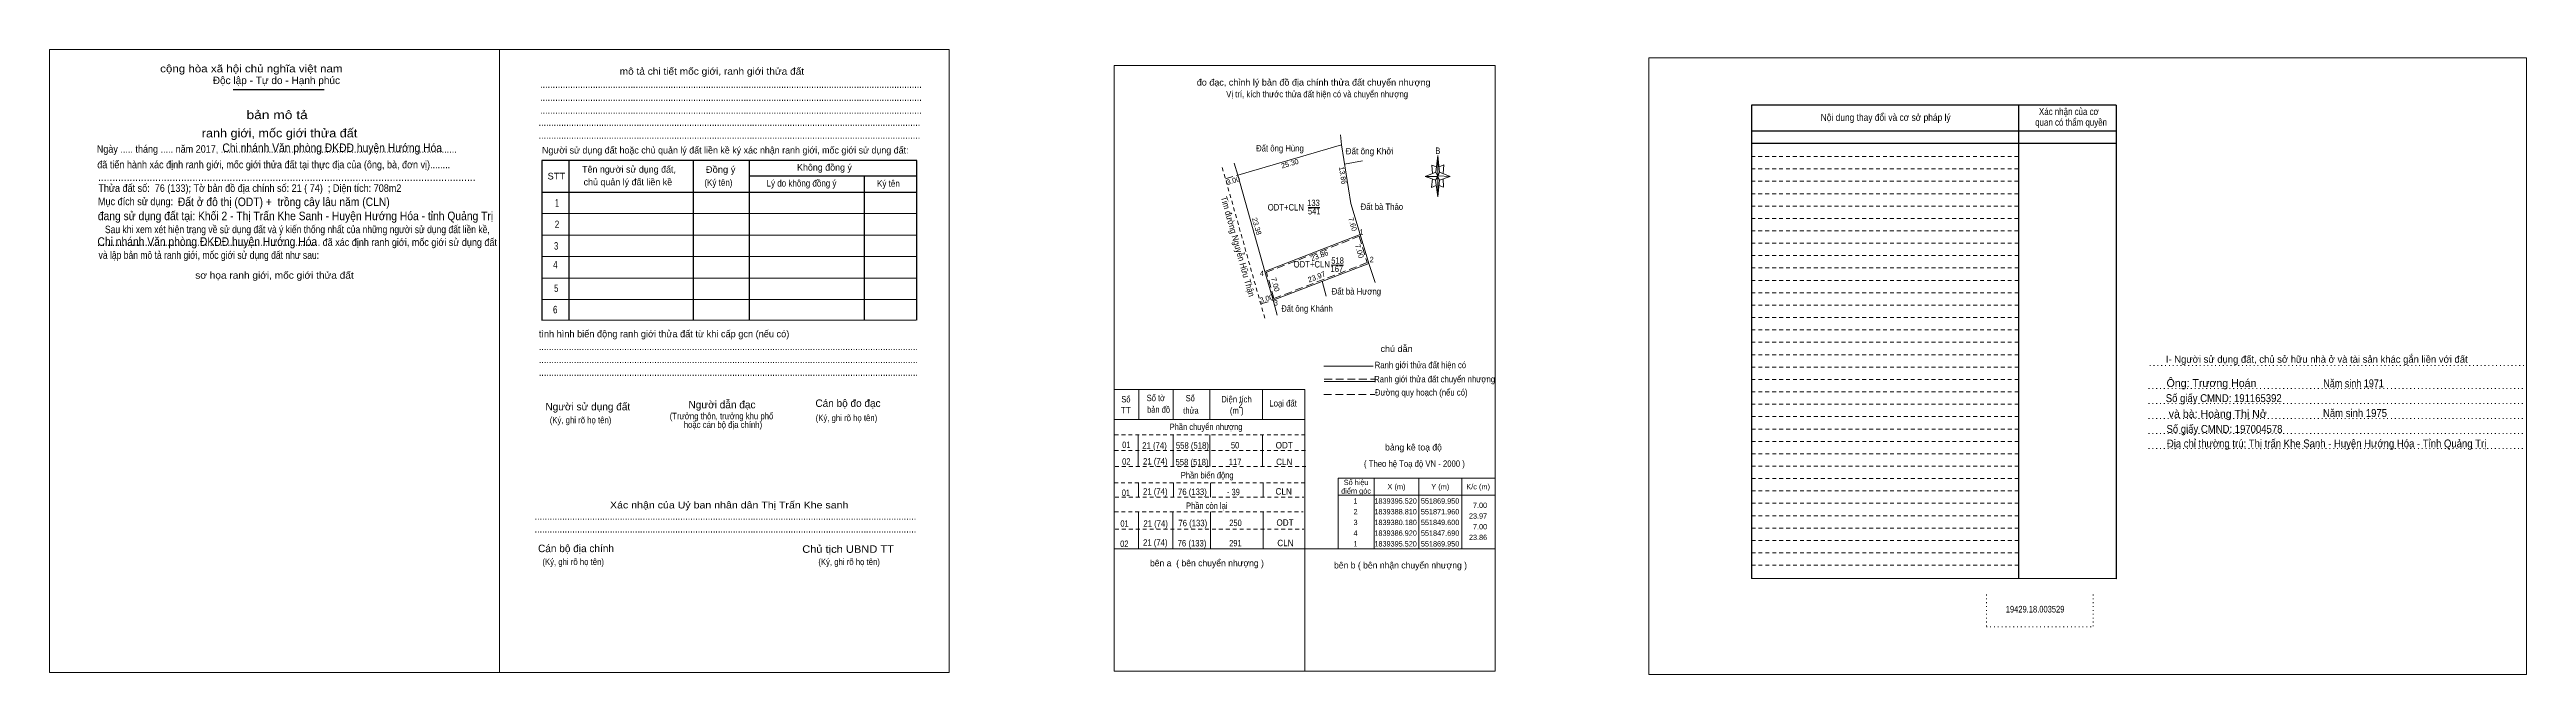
# Model space of a CAD drawing. Header units: metres. Extents: x 550992 to 552121, y 1839301 to 1839469.
# Drawn here: x 550992 to 551571, y 1839307 to 1839453 of the extents above; entities that cross this region are included whole.
import ezdxf
from ezdxf.enums import TextEntityAlignment as Align

# ---------------------------------------------------------------- set-up
doc = ezdxf.new("R2010")
doc.units = ezdxf.units.M
doc.header["$LTSCALE"] = 0.6
for name, pattern in [('DOTTED', [1.5, 0.3, -1.2]), ('MEDIUM_DASHED', [4.5, 3, -1.5]), ('SHORT_DASHED', [2.7, 1.5, -1.2])]:
    doc.linetypes.add(name, pattern=pattern)
for name, color, linetype, lineweight in [('1', 7, 'DOTTED', 13), ('10', 7, 'Continuous', 13), ('18', 7, 'Continuous', 25), ('2', 7, 'SHORT_DASHED', 13), ('28', 7, 'Continuous', 25), ('5', 7, 'Continuous', 13), ('55', 7, 'Continuous', 13), ('63', 7, 'Continuous', 13), ('7', 7, 'Continuous', 13)]:
    doc.layers.add(name, color=color, linetype=linetype, lineweight=lineweight)
doc.layers.add('25', color=7, linetype='Continuous')

msp = doc.modelspace()

# ---------------------------------------------------------------- linework, layer by layer
at = {"layer": '1'}
for p, q in [((551482.74, 1839379.36), (551570.8, 1839379.36)), ((551482.46, 1839373.96), (551570.5, 1839373.96)), ((551482.46, 1839370.46), (551570.5, 1839370.46)), ((551482.46, 1839366.96), (551570.5, 1839366.96)), ((551482.46, 1839363.46), (551570.5, 1839363.46)), ((551482.46, 1839359.96), (551570.5, 1839359.96)), ((551444.52, 1839325.82), (551444.52, 1839318.32)), ((551469.5, 1839325.82), (551469.5, 1839318.32)), ((551444.52, 1839318.32), (551469.5, 1839318.32))]:
    msp.add_line(p, q, dxfattribs=at)
at = {"layer": '1', "linetype": 'Continuous'}
msp.add_line((551240.68, 1839366.71), (551285.08, 1839366.71), dxfattribs=at)
at = {"layer": '1', "linetype": 'SHORT_DASHED'}
for p, q in [((551240.68, 1839363.11), (551285.08, 1839363.11)), ((551240.68, 1839359.51), (551285.28, 1839359.51)), ((551240.58, 1839351.96), (551285.18, 1839351.96)), ((551240.78, 1839355.71), (551285.38, 1839355.71)), ((551240.78, 1839348.61), (551284.94, 1839348.61)), ((551240.66, 1839345.17), (551284.8, 1839345.17)), ((551240.78, 1839341.12), (551284.92, 1839341.12))]:
    msp.add_line(p, q, dxfattribs=at)
at = {"layer": '1', "linetype": 'Continuous'}
for points in [[(551365.62, 1839307.18), (551570.82, 1839307.18), (551570.82, 1839451.18), (551365.62, 1839451.18)], [(551365.62, 1839451.18), (551570.82, 1839451.18), (551570.82, 1839307.18), (551365.62, 1839307.18)], [(551365.62, 1839307.18), (551570.82, 1839307.18), (551570.82, 1839451.18), (551365.62, 1839451.18)], [(551240.58, 1839449.43), (551329.64, 1839449.43), (551329.64, 1839307.93), (551240.58, 1839307.93)]]:
    msp.add_lwpolyline(points, close=True, dxfattribs=at)
at = {"layer": '10'}
for p, q in [((551293.75, 1839430.88), (551293.47, 1839433.24)), ((551268.66, 1839426.63), (551269.46, 1839423.8)), ((551293.75, 1839430.88), (551269.46, 1839423.8)), ((551294.46, 1839426.38), (551298.61, 1839427.16)), ((551275.83, 1839401.31), (551298.09, 1839409.91)), ((551277.74, 1839394.57), (551300.1, 1839403.2)), ((551290.18, 1839395.55), (551289.22, 1839399)), ((551291.31, 1839402.79), (551294.21, 1839402.79)), ((551277.74, 1839394.57), (551278.73, 1839391.09))]:
    msp.add_line(p, q, dxfattribs=at)
at = {"layer": '10', "linetype": 'SHORT_DASHED'}
msp.add_line((551265.85, 1839425.57), (551275.84, 1839390.27), dxfattribs=at)
at = {"layer": '10', "linetype": 'MEDIUM_DASHED'}
for p, q in [((551266.58, 1839422.96), (551269.46, 1839423.8)), ((551274.85, 1839393.75), (551277.74, 1839394.57))]:
    msp.add_line(p, q, dxfattribs=at)
at = {"layer": '10', "lineweight": 25}
msp.add_line((551285.97, 1839416.24), (551288.68, 1839416.24), dxfattribs=at)
at = {"layer": '10'}
for points in [[(551295.91, 1839417.19), (551293.75, 1839430.88), (551269.46, 1839423.8)], [(551269.46, 1839423.8), (551275.83, 1839401.31), (551277.74, 1839394.57)], [(551295.91, 1839417.19), (551298.09, 1839409.91), (551300.1, 1839403.2)]]:
    msp.add_lwpolyline(points, dxfattribs=at)
at = {"layer": '10', "linetype": 'MEDIUM_DASHED'}
msp.add_lwpolyline([(551297.9, 1839409.51), (551299.73, 1839403.38), (551277.94, 1839394.97), (551276.19, 1839401.13)], close=True, dxfattribs=at)
at = {"layer": '2', "linetype": 'Continuous', "lineweight": 25}
for p, q in [((551474.88, 1839440.14), (551389.62, 1839440.14)), ((551389.62, 1839440.14), (551389.62, 1839329.62)), ((551452.04, 1839440.14), (551452.08, 1839329.54)), ((551474.88, 1839434.1), (551389.72, 1839434.1)), ((551474.88, 1839431.22), (551389.72, 1839431.22))]:
    msp.add_line(p, q, dxfattribs=at)
at = {"layer": '2'}
for p, q in [((551452.04, 1839428.14), (551389.6, 1839428.14)), ((551452.04, 1839425.26), (551389.6, 1839425.26)), ((551452.04, 1839425.26), (551389.62, 1839425.26)), ((551452.04, 1839422.36), (551389.62, 1839422.36)), ((551452.04, 1839419.46), (551389.62, 1839419.46)), ((551452.04, 1839416.58), (551389.62, 1839416.58)), ((551452.04, 1839413.68), (551389.62, 1839413.68)), ((551452.04, 1839410.8), (551389.62, 1839410.8)), ((551452.06, 1839407.9), (551389.62, 1839407.9)), ((551452.06, 1839405), (551389.62, 1839405)), ((551452.06, 1839402.12), (551389.62, 1839402.12)), ((551452.06, 1839399.22), (551389.62, 1839399.22)), ((551452.06, 1839396.32), (551389.62, 1839396.32)), ((551452.06, 1839393.44), (551389.62, 1839393.44)), ((551452.06, 1839390.54), (551389.62, 1839390.54)), ((551452.06, 1839387.66), (551389.62, 1839387.66)), ((551452.06, 1839384.76), (551389.62, 1839384.76)), ((551452.06, 1839381.86), (551389.62, 1839381.86)), ((551452.06, 1839378.98), (551389.62, 1839378.98)), ((551452.06, 1839376.08), (551389.62, 1839376.08)), ((551452.06, 1839373.18), (551389.62, 1839373.18)), ((551452.06, 1839370.3), (551389.62, 1839370.3)), ((551452.08, 1839367.4), (551389.62, 1839367.4)), ((551452.08, 1839364.5), (551389.62, 1839364.5)), ((551452.08, 1839361.62), (551389.62, 1839361.62)), ((551452.08, 1839358.72), (551389.62, 1839358.72)), ((551452.08, 1839355.84), (551389.62, 1839355.84)), ((551452.08, 1839352.94), (551389.62, 1839352.94)), ((551452.08, 1839350.04), (551389.62, 1839350.04)), ((551452.08, 1839347.16), (551389.62, 1839347.16)), ((551452.08, 1839344.26), (551389.62, 1839344.26)), ((551452.08, 1839341.36), (551389.62, 1839341.36)), ((551452.08, 1839338.48), (551389.62, 1839338.48)), ((551452.08, 1839335.58), (551389.62, 1839335.58)), ((551452.08, 1839332.7), (551389.62, 1839332.7))]:
    msp.add_line(p, q, dxfattribs=at)
at = {"layer": '2', "linetype": 'Continuous', "lineweight": 25}
msp.add_lwpolyline([(551474.88, 1839440.14), (551474.84, 1839329.5), (551389.62, 1839329.62)], dxfattribs=at)
at = {"layer": '5'}
for p, q in [((551315.78, 1839424.51), (551316.24, 1839428.41)), ((551315.78, 1839422.61), (551313.28, 1839423.51)), ((551316.68, 1839422.61), (551316.24, 1839418.71)), ((551317.58, 1839421.01), (551316.54, 1839421.41)), ((551316.68, 1839424.51), (551319.18, 1839423.51)), ((551317.48, 1839422.91), (551317.58, 1839421.01)), ((551289.62, 1839379.19), (551301.12, 1839379.19)), ((551289.72, 1839375.63), (551301.62, 1839375.63)), ((551240.68, 1839373.71), (551285.18, 1839373.71)), ((551246.34, 1839373.71), (551246.34, 1839366.71)), ((551254.34, 1839373.71), (551254.34, 1839366.71)), ((551262.98, 1839373.71), (551262.98, 1839366.86)), ((551275.28, 1839373.71), (551275.28, 1839366.71)), ((551285.18, 1839373.71), (551285.18, 1839307.93)), ((551246.18, 1839363.11), (551246.18, 1839355.71)), ((551254.34, 1839363.11), (551254.34, 1839355.71)), ((551262.98, 1839363.11), (551262.98, 1839355.71)), ((551275.28, 1839363.11), (551275.28, 1839355.71)), ((551246.28, 1839351.96), (551246.28, 1839348.61)), ((551254.44, 1839351.96), (551254.44, 1839348.61)), ((551263.08, 1839351.96), (551263.08, 1839348.61)), ((551275.38, 1839351.96), (551275.38, 1839348.61)), ((551246.3, 1839345.17), (551246.3, 1839336.66)), ((551254.28, 1839345.17), (551254.28, 1839336.66)), ((551263.12, 1839345.17), (551263.12, 1839336.54)), ((551275.4, 1839345.17), (551275.4, 1839336.66)), ((551240.58, 1839336.53), (551329.64, 1839336.53))]:
    msp.add_line(p, q, dxfattribs=at)
at = {"layer": '5', "linetype": 'MEDIUM_DASHED'}
for p, q in [((551289.72, 1839376.13), (551301.52, 1839376.13)), ((551289.62, 1839372.53), (551301.52, 1839372.53))]:
    msp.add_line(p, q, dxfattribs=at)
at = {"layer": '5'}
for points in [[(551316.24, 1839428.41), (551316.68, 1839424.51), (551316.24, 1839423.51)], [(551316.24, 1839423.51), (551313.28, 1839423.51), (551315.78, 1839424.51), (551316.68, 1839422.61), (551319.18, 1839423.51), (551316.24, 1839423.61)], [(551316.24, 1839423.51), (551316.24, 1839418.71), (551315.74, 1839422.61)]]:
    msp.add_lwpolyline(points, close=True, dxfattribs=at)
for points in [[(551316.24, 1839423.51), (551315.78, 1839424.51), (551313.28, 1839423.51)], [(551314.98, 1839422.91), (551314.78, 1839420.91), (551315.88, 1839421.41)], [(551315.94, 1839425.71), (551314.88, 1839426.11), (551315.04, 1839424.21)], [(551316.24, 1839423.51), (551316.68, 1839422.61), (551319.18, 1839423.51)], [(551316.58, 1839425.71), (551317.68, 1839426.21), (551317.48, 1839424.21)]]:
    msp.add_lwpolyline(points, dxfattribs=at)
at = {"layer": '55'}
msp.add_line((551300.1, 1839403.2), (551301.58, 1839398.76), dxfattribs=at)
at = {"layer": '63'}
for p, q in [((551301.34, 1839353.03), (551301.34, 1839336.53)), ((551311.84, 1839353.03), (551311.84, 1839336.53)), ((551321.84, 1839353.03), (551321.84, 1839336.53)), ((551292.94, 1839349.03), (551329.64, 1839349.03))]:
    msp.add_line(p, q, dxfattribs=at)
msp.add_lwpolyline([(551292.94, 1839353.03), (551329.64, 1839353.03), (551329.64, 1839336.53), (551292.94, 1839336.53)], close=True, dxfattribs=at)
at = {"layer": '7', "lineweight": 25}
for p, q in [((551034.57, 1839443.81), (551055.84, 1839443.81)), ((551113.08, 1839427.26), (551113.08, 1839389.9)), ((551142.1, 1839427.11), (551142.1, 1839389.9)), ((551155.19, 1839427.11), (551155.19, 1839389.9)), ((551155.19, 1839423.64), (551194.42, 1839423.64)), ((551182.13, 1839423.64), (551182.13, 1839389.9)), ((551106.78, 1839419.83), (551194.42, 1839419.83))]:
    msp.add_line(p, q, dxfattribs=at)
at = {"layer": '7'}
for p, q in [((551106.78, 1839414.82), (551194.42, 1839414.82)), ((551106.78, 1839409.8), (551194.42, 1839409.8)), ((551106.78, 1839404.78), (551194.42, 1839404.78)), ((551106.78, 1839399.76), (551194.42, 1839399.76)), ((551106.78, 1839394.75), (551194.42, 1839394.75)), ((551106.63, 1839389.9), (551194.27, 1839389.9))]:
    msp.add_line(p, q, dxfattribs=at)
for points in [[(550991.63, 1839453.13), (551096.82, 1839453.13), (551096.82, 1839307.65), (550991.63, 1839307.65)], [(551096.82, 1839453.13), (551202.01, 1839453.13), (551202.01, 1839307.64), (551096.82, 1839307.64)], [(551096.82, 1839453.13), (551202.01, 1839453.13), (551202.01, 1839307.64), (551096.82, 1839307.64)]]:
    msp.add_lwpolyline(points, close=True, dxfattribs=at)
at = {"layer": '7', "lineweight": 25}
msp.add_lwpolyline([(551194.42, 1839389.9), (551194.42, 1839427.26), (551106.78, 1839427.26), (551106.78, 1839389.9)], dxfattribs=at)

# ---------------------------------------------------------------- texts
at = {"layer": '1', "width": 0.85}
msp.add_text('2', height=1.5, dxfattribs=at).set_placement((551270.145, 1839369.41), align=Align.CENTER)
at = {"layer": '10'}
for s, width, p in [('Đất ông Hùng', 0.9, (551279.34, 1839429.33)), ('Đất ông Khởi', 0.95, (551300.305, 1839428.66)), ('133', 0.85, (551287.185, 1839416.58)), ('541', 0.8, (551287.35, 1839414.62)), ('Đất bà Thảo', 0.9, (551303.17, 1839415.68)), ('518', 0.85, (551292.82, 1839403.1)), ('167', 0.85, (551292.65, 1839401.17)), ('Đất bà Hương', 0.9, (551297.215, 1839395.91)), ('Đất ông Khánh', 0.9, (551285.66, 1839391.89))]:
    msp.add_text(s, height=1.5, dxfattribs=dict(at, width=width)).set_placement(p, align=Align.CENTER)
for s, height, rotation, width, p in [('25.30', 1.2, 16.25, 0.95, (551281.8321, 1839425.9169)), ('13.86', 1.2, 278.966, 0.9, (551293.4566, 1839423.6535)), ('Tim đường Nguyễn Hữu Thận', 1.5, 285.81, 0.9, (551268.7691, 1839406.9393)), ('23.38', 1.2, 285.814, 0.95, (551273.3473, 1839411.7135))]:
    msp.add_text(s, height=height, rotation=rotation, dxfattribs=dict(at, width=width)).set_placement(p, align=Align.CENTER)
for s, height, rotation, p in [('3.00', 1.2, 16.26, (551268.602, 1839421.9564)), ('7.60', 1.2, 286.67, (551295.7781, 1839412.1571)), ('23.86', 1.25, 21.124, (551288.7848, 1839404.4298)), ('7.00', 1.25, 286.676, (551297.327, 1839405.8643)), ('7.00', 1.25, 285.822, (551277.652, 1839398.0954)), ('23.97', 1.25, 21.104, (551288.155, 1839399.4714)), ('3.00', 1.2, 16.26, (551276.372, 1839394.4064))]:
    msp.add_text(s, height=height, rotation=rotation, dxfattribs=at).set_placement(p, align=Align.CENTER)
for s, height, width, p in [('ODT+CLN ', 1.5, 0.9, (551285.46, 1839415.54)), (' 1', 1.25, 0.75, (551298.86, 1839409.91)), ('ODT+CLN ', 1.5, 0.9, (551291.51, 1839402.23)), (' 2', 1.25, 0.85, (551301.26, 1839403.47)), (' 4', 1.25, 0.85, (551275.6, 1839400.26)), (' 3', 1.25, 0.8, (551278.85, 1839393.35))]:
    msp.add_text(s, height=height, dxfattribs=dict(at, width=width)).set_placement(p, align=Align.RIGHT)
at = {"layer": '18', "width": 0.85}
msp.add_text('19429.18.003529', height=1.55, dxfattribs=at).set_placement((551455.92, 1839321.64), align=Align.CENTER)
at = {"layer": '2'}
for s, width, p in [('Nội dung thay đổi và cơ sở pháp lý', 0.9, (551420.98, 1839436.48)), ('Nội dung thay đổi và cơ sở pháp lý', 0.9, (551420.98, 1839436.48)), ('Xác nhận của cơ', 0.85, (551463.815, 1839437.84)), ('Xác nhận của cơ', 0.85, (551463.815, 1839437.84)), (' quan có thẩm quyền', 0.85, (551464.085, 1839435.34)), (' quan có thẩm quyền', 0.85, (551464.085, 1839435.34))]:
    msp.add_text(s, height=1.63, dxfattribs=dict(at, width=width)).set_placement(p, align=Align.CENTER)
at = {"layer": '25', "width": 0.9}
for s, p in [('Chi nhánh Văn phòng ĐKĐĐ huyện Hướng Hóa', (551032.04, 1839429.2)), ('Đất ở đô thị (ODT) +  trồng cây lâu năm (CLN)', (551021.64, 1839416.57)), ('Chi nhánh Văn phòng ĐKĐĐ huyện Hướng Hóa', (551002.84, 1839407.29))]:
    msp.add_text(s, height=2, dxfattribs=at).set_placement(p)
at = {"layer": '28'}
for s, height, p in [('I- Người sử dụng đất, chủ sở hữu nhà ở và tài sản khác gắn liền với đất', 1.653, (551521.785, 1839379.98)), ('Ông: Trương Hoán', 1.85, (551497.17, 1839374.31)), ('và bà: Hoàng Thị Nở', 1.85, (551498.635, 1839367.12))]:
    msp.add_text(s, height=height, dxfattribs=at).set_placement(p, align=Align.CENTER)
for s, width, p in [('Năm sinh 1971', 0.85, (551530.39, 1839374.25)), ('Số giấy CMND: 191165392', 0.9, (551500.03, 1839370.79)), ('Năm sinh 1975', 0.9, (551530.72, 1839367.31)), ('Số giấy CMND: 197004578', 0.9, (551500.2, 1839363.6)), ('Địa chỉ thường trú: Thị trấn Khe Sanh - Huyện Hướng Hóa - Tỉnh Quảng Trị', 0.9, (551524.08, 1839360.2))]:
    msp.add_text(s, height=1.85, dxfattribs=dict(at, width=width)).set_placement(p, align=Align.CENTER)
at = {"layer": '5'}
for s, width, p in [('đo đạc, chỉnh lý bản đồ địa chính thửa đất chuyển nhượng', 1.05, (551287.23, 1839444.73)), ('Vị trí, kích thước thửa đất hiện có và chuyển nhượng', 0.9, (551288.03, 1839441.98)), ('B', 0.85, (551316.25, 1839428.76)), ('Ranh giới thửa đất hiện có ', 0.9, (551312.44, 1839378.71)), ('chú dẫn', 1.05, (551306.61, 1839382.49)), ('Ranh giới thửa đất chuyển nhượng', 0.9, (551315.515, 1839375.4)), ('TT', 0.95, (551243.325, 1839368.16)), ('Số', 0.8, (551243.33, 1839370.71)), ('Số tờ', 0.85, (551250.33, 1839371.01)), ('bản đồ', 0.85, (551250.955, 1839368.31)), ('thửa', 0.85, (551258.54, 1839368.06)), ('Số', 0.8, (551258.37, 1839370.96)), ('Diện tích', 0.9, (551269.175, 1839370.71)), ('(m )', 0.9, (551269.25, 1839368.06)), ('Loại đất', 0.9, (551280.085, 1839369.76)), ('Đường quy hoạch (nếu có)', 0.9, (551312.375, 1839372.31)), ('Phần chuyển nhượng', 0.85, (551262.055, 1839364.26)), ('02', 0.85, (551243.415, 1839356.18)), ('01', 0.8, (551243.42, 1839360.06)), ('21 (74)', 0.9, (551250.01, 1839359.91)), ('21 (74)', 0.9, (551250.19, 1839356.21)), ('558 (518)', 0.9, (551258.78, 1839356.03)), ('558 (518)', 0.9, (551258.87, 1839359.91)), ('117', 0.85, (551268.865, 1839356.08)), ('50', 0.85, (551268.86, 1839359.96)), ('ODT', 0.95, (551280.35, 1839359.96)), ('CLN', 0.95, (551280.355, 1839356.08)), ('( Theo hệ Toạ độ VN - 2000 )', 0.9, (551310.785, 1839355.66)), ('Phần biến động', 0.85, (551262.335, 1839352.96)), ('01', 0.8, (551243.33, 1839348.87)), ('21 (74)', 0.9, (551250.19, 1839349.18)), ('76 (133)', 0.9, (551258.87, 1839349.1)), ('Phần còn lại', 0.85, (551262.225, 1839345.84)), ('- 39', 0.85, (551268.45, 1839349.04)), ('CLN', 0.95, (551280.215, 1839349.18)), ('01', 0.8, (551243, 1839341.68)), ('21 (74)', 0.9, (551250.28, 1839341.69)), ('76 (133)', 0.9, (551258.96, 1839341.79)), ('250', 0.85, (551268.945, 1839341.82)), ('ODT', 0.95, (551280.53, 1839341.9)), ('02', 0.85, (551242.955, 1839336.95)), ('21 (74)', 0.9, (551250.19, 1839337.25)), ('76 (133)', 0.9, (551258.78, 1839337.07)), ('291', 0.8, (551268.935, 1839337.09)), ('CLN', 0.95, (551280.625, 1839337.13))]:
    msp.add_text(s, height=1.5, dxfattribs=dict(at, width=width)).set_placement(p, align=Align.CENTER)
for s, p in [('bảng kê toạ độ', (551310.57, 1839359.49)), ('bên a  ( bên chuyển nhượng )', (551262.27, 1839332.43)), ('bên b ( bên nhận chuyển nhượng )', (551307.54, 1839331.93))]:
    msp.add_text(s, height=1.5, dxfattribs=at).set_placement(p, align=Align.CENTER)
at = {"layer": '63'}
for s, width, p in [('Số hiệu', 0.85, (551297.14, 1839351.41)), ('X (m)', 0.95, (551306.59, 1839350.41)), ('Y (m)', 0.95, (551316.845, 1839350.41)), ('K/c (m)', 0.95, (551325.685, 1839350.41)), ('điểm góc', 0.9, (551297.14, 1839349.41)), (' 2', 0.85, (551296.795, 1839344.56)), (' 1', 0.75, (551296.79, 1839347.06)), ('1839395.520', 0.85, (551306.39, 1839347.06)), ('1839388.810', 0.85, (551306.39, 1839344.56)), ('551869.950', 0.85, (551316.79, 1839347.06)), ('551871.960', 0.85, (551316.79, 1839344.56)), (' 4', 0.85, (551296.79, 1839339.56)), (' 3', 0.8, (551296.785, 1839342.06)), ('1839380.180', 0.85, (551306.39, 1839342.06)), ('1839386.920', 0.85, (551306.39, 1839339.56)), ('551849.600', 0.85, (551316.79, 1839342.06)), ('551847.690', 0.85, (551316.79, 1839339.56)), (' 1', 0.75, (551296.79, 1839337.06)), ('1839395.520', 0.85, (551306.39, 1839337.06)), ('551869.950', 0.85, (551316.79, 1839337.06))]:
    msp.add_text(s, height=1.25, dxfattribs=dict(at, width=width)).set_placement(p, align=Align.CENTER)
at = {"layer": '63', "width": 0.85}
for s, p in [('7.00', (551327.79, 1839346.06)), ('23.97', (551327.79, 1839343.56)), ('23.86', (551327.79, 1839338.56)), ('7.00', (551327.79, 1839341.06))]:
    msp.add_text(s, height=1.25, dxfattribs=at).set_placement(p, align=Align.RIGHT)
at = {"layer": '7'}
for s, height, width, p in [('cộng hòa xã hội chủ nghĩa việt nam', 1.756, 1.15, (551017.5, 1839447.82)), ('........................................................................................................................................................', 1.756, 0.9, (551106.34, 1839444.16)), ('........................................................................................................................................................', 1.756, 0.9, (551106.34, 1839441.15)), ('........................................................................................................................................................', 1.756, 0.9, (551106.34, 1839438.14)), ('........................................................................................................................................................', 1.756, 0.9, (551105.98, 1839435.31)), ('........................................................................................................................................................', 1.756, 0.9, (551105.98, 1839432.3)), ('Ngày ..... tháng ..... năm 2017, ..............................................................................................', 1.755, 0.9, (551002.68, 1839429.04)), (' đã tiến hành xác định ranh giới, mốc giới thửa đất tại thực địa của (ông, bà, đơn vị)........', 1.756, 0.9, (551002.2, 1839425.4)), ('Thửa đất số:  76 (133); Tờ bản đồ địa chính số: 21 ( 74)  ; Diện tích: 708m2', 1.76, 0.9, (551003.04, 1839419.9)), ('....................................................................................................................................', 2, 0.9, (551002.96, 1839422.4)), ('STT', 1.555, 1.05, (551108.08, 1839422.79)), ('(Ký tên)', 1.555, 0.9, (551144.76, 1839421.29)), ('Đồng ý', 1.555, 1.05, (551145.1, 1839424.34)), ('Lý do không đồng ý', 1.555, 0.9, (551159.3, 1839421.14)), ('Ký tên', 1.555, 0.9, (551185.14, 1839421.08)), ('đang sử dụng đất tại: Khối 2 - Thị Trấn Khe Sanh - Huyện Hướng Hóa - tỉnh Quảng Trị', 2, 0.9, (551002.92, 1839413.28)), ('Mục đích sử dụng:', 1.76, 0.9, (551002.96, 1839416.78)), ('......................................................................................... đã xác định ranh giới, mốc giới sử dụng đất', 1.752, 0.9, (551002.78, 1839407.26)), ('Sau khi xem xét hiện trạng về sử dụng đất và ý kiến thống nhất của những người sử dụng đất liền kề,', 1.756, 0.85, (551004.58, 1839410.25)), (' và lập bản mô tả ranh giới, mốc giới sử dụng đất như sau:', 1.756, 0.85, (551002.54, 1839404.25)), ('.......................................................................................................................................................', 1.756, 0.9, (551106.04, 1839382.92)), ('.......................................................................................................................................................', 1.756, 0.9, (551106.04, 1839379.91)), ('.......................................................................................................................................................', 1.756, 0.9, (551106.04, 1839376.9)), ('(Ký, ghi rõ họ tên)', 1.505, 0.9, (551108.6, 1839365.84)), ('(Ký, ghi rõ họ tên)', 1.505, 0.9, (551170.78, 1839366.34)), ('........................................................................................................................................................', 1.756, 0.9, (551105.04, 1839343.31)), ('........................................................................................................................................................', 1.756, 0.9, (551105.04, 1839340.3)), ('(Ký, ghi rõ họ tên)', 1.505, 0.9, (551106.88, 1839332.73)), ('Chủ tịch UBND TT', 1.76, 1.1, (551167.64, 1839335.58)), ('(Ký, ghi rõ họ tên)', 1.505, 0.9, (551171.4, 1839332.73))]:
    msp.add_text(s, height=height, dxfattribs=dict(at, width=width)).set_placement(p)
for s, height, p in [('Độc lập - Tự do - Hạnh phúc', 1.756, (551029.8, 1839445.07)), ('Người sử dụng đất hoặc chủ quản lý đất liền kề ký xác nhận ranh giới, mốc giới sử dụng đất:', 1.555, (551106.78, 1839428.86)), ('Không đồng ý', 1.555, (551166.42, 1839424.85)), ('Tên người sử dụng đất,', 1.555, (551116.16, 1839424.39)), ('chủ quản lý đất liền kề', 1.555, (551116.52, 1839421.43)), ('tình hình biến động ranh giới thửa đất từ khi cấp gcn (nếu có)', 1.605, (551106.04, 1839385.93)), ('Người sử dụng đất', 1.756, (551107.58, 1839368.86)), ('Người dẫn đạc', 1.76, (551141.04, 1839369.32)), ('Cán bộ đo đạc', 1.752, (551170.72, 1839369.66)), ('Cán bộ địa chính', 1.756, (551105.86, 1839335.74))]:
    msp.add_text(s, height=height, dxfattribs=at).set_placement(p)
for s, height, width, p in [('mô tả chi tiết mốc giới, ranh giới thửa đất', 1.605, 1.1, (551146.51, 1839447.26)), ('bản mô tả', 2.007, 1.2, (551044.85, 1839436.89)), ('ranh giới, mốc giới thửa đất', 2.007, 1.1, (551045.41, 1839432.62)), ('1', 1.756, 0.7, (551110.285, 1839416.44)), ('2', 1.756, 0.8, (551110.295, 1839411.43)), ('4', 1.756, 0.8, (551109.9, 1839402.01)), ('3', 1.756, 0.75, (551110.095, 1839406.39)), ('sơ họa ranh giới, mốc giới thửa đất', 1.605, 1.1, (551044.235, 1839399.61)), ('5', 1.756, 0.75, (551110.105, 1839396.5)), ('6', 1.756, 0.8, (551109.875, 1839391.53)), ('(Trưởng thôn, trưởng khu phố', 1.505, 0.9, (551148.76, 1839366.78)), ('hoặc cán bộ địa chính)', 1.505, 0.9, (551149.1, 1839364.77)), ('Xác nhận của Uỷ ban nhân dân Thị Trấn Khe sanh', 1.61, 1.15, (551150.56, 1839345.95))]:
    msp.add_text(s, height=height, dxfattribs=dict(at, width=width)).set_placement(p, align=Align.CENTER)

doc.saveas('drawing.dxf')
